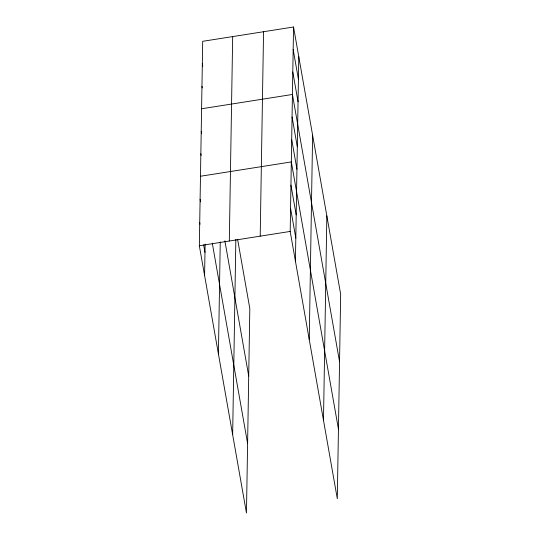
<?xml version="1.0" encoding="UTF-8"?>
<svg xmlns="http://www.w3.org/2000/svg" width="540" height="540" viewBox="0 0 540 540"><rect width="100%" height="100%" fill="white"/><g stroke="black" fill="none" stroke-linecap="round" stroke-linejoin="round"><path stroke-width="0.81" d="M237.607 239.281L249.818 308.563L246.463 513L199.341 245.747L202.696 41.31L293.537 27L340.659 294.253L337.304 498.69L290.183 231.437L293.537 27M204.599 275.549L205.112 244.107M218.417 353.909L220.253 241.92M229.318 241.029L232.673 36.592M232.652 434.639L235.852 239.369M260.206 236.162L263.56 31.725M295.434 261.238L298.789 56.801M309.251 339.599L312.606 135.162M323.487 420.329L326.842 215.892M201.589 108.776L292.43 94.466L339.552 361.712M200.482 176.243L291.323 161.926L338.445 429.179M199.341 245.747L290.183 231.437M293.166 49.491L298.418 79.292M292.795 71.975L298.053 101.777M292.059 116.951L297.31 146.752M291.688 139.442L296.946 169.243M290.939 185.099L296.197 214.9M290.56 208.265L295.812 238.066M202.331 63.801L202.763 66.285M201.96 86.285L202.25 87.946M224.876 240.827L248.71 376.029M201.224 131.267L201.656 133.744M200.853 153.752L201.143 155.405M212.281 243.162L247.604 443.489M200.104 199.409L200.543 201.893M199.726 222.581L200.016 224.235M203.661 244.931L204.977 252.382"/></g></svg>
